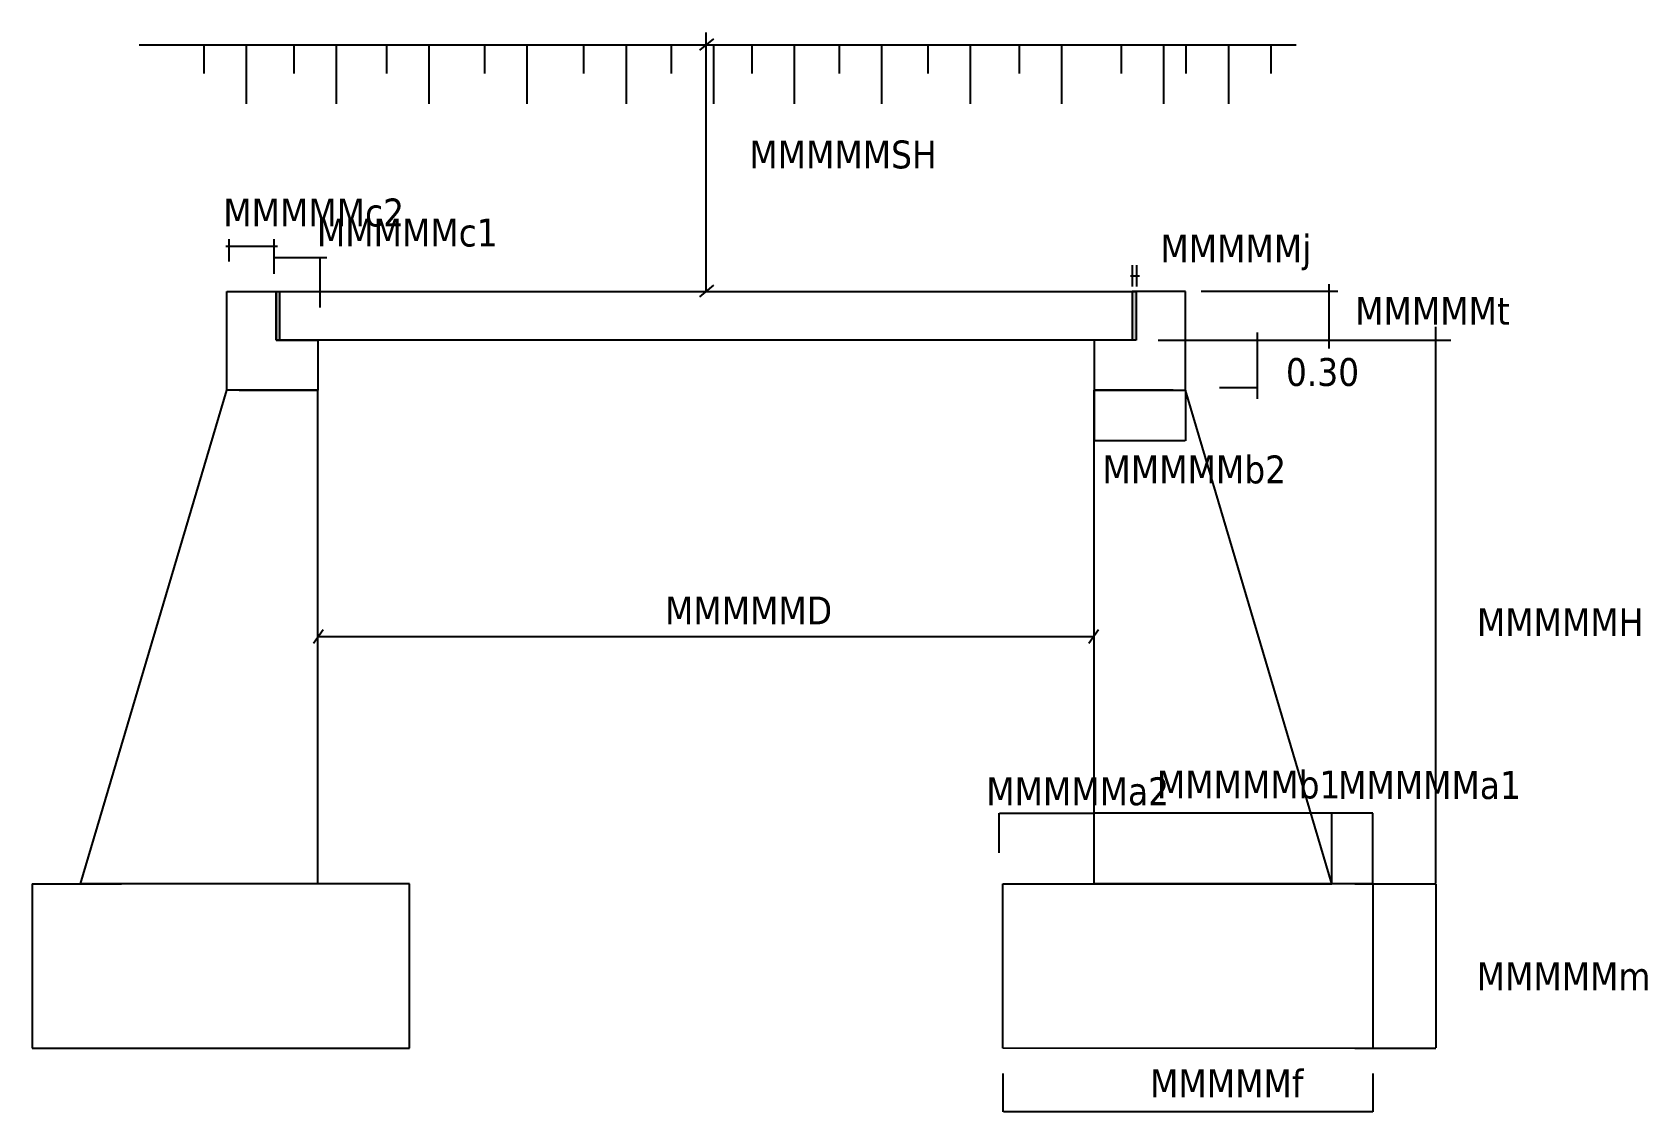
# Model space of a CAD drawing. Header units: millimetres. Extents: x 206497 to 221227, y 122348 to 132187.
import ezdxf

# ---------------------------------------------------------------- set-up
doc = ezdxf.new("R2010")
doc.units = ezdxf.units.MM
doc.layers.add('text', color=7, linetype='Continuous', lineweight=15)
doc.styles.add('tahoma', font='tahoma.ttf')

msp = doc.modelspace()

# ---------------------------------------------------------------- hatches: boundary and pattern name
at = {"layer": 'text', "lineweight": -3}
h = msp.add_hatch(color=256, dxfattribs=at)
h.dxf.hatch_style = 1
h.paths.add_polyline_path([(208750, 129826), (208720, 129826), (208720, 129380), (208750, 129380)])
h.paths.add_polyline_path([(216563, 129826), (216525, 129826), (216525, 129380), (216563, 129380)])

# ---------------------------------------------------------------- linework, layer by layer
for p, q in [((212709, 132128), (212582, 132024)), ((212641, 129826), (212641, 132187)), ((207473, 132073), (218021, 132073)), ((208060, 132073), (208060, 131813)), ((208446, 132073), (208446, 131536)), ((208881, 132073), (208881, 131813)), ((209267, 132073), (209267, 131536)), ((209726, 132073), (209726, 131813)), ((210112, 132073), (210112, 131536)), ((210619, 132073), (210619, 131813)), ((211005, 132073), (211005, 131536)), ((211524, 132073), (211524, 131813)), ((211911, 132073), (211911, 131536)), ((212321, 132073), (212321, 131813)), ((212707, 132073), (212707, 131536)), ((213057, 132073), (213057, 131813)), ((213443, 132073), (213443, 131536)), ((213854, 132073), (213854, 131813)), ((214240, 132073), (214240, 131536)), ((214663, 132073), (214663, 131813)), ((215049, 132073), (215049, 131536)), ((215495, 132073), (215495, 131813)), ((215882, 132073), (215882, 131536)), ((216425, 132073), (216425, 131813)), ((216811, 132073), (216811, 131536)), ((217016, 132073), (217016, 131813)), ((217403, 132073), (217403, 131536)), ((217789, 132073), (217789, 131813)), ((208262, 130239), (208732, 130239)), ((208288, 130301), (208288, 130098)), ((208701, 130301), (208701, 130098)), ((208701, 130134), (209182, 130134)), ((208701, 130098), (208701, 129987)), ((209120, 130134), (209120, 129679)), ((216529, 129871), (216529, 130066)), ((216567, 129871), (216567, 130066)), ((216510, 129967), (216593, 129967)), ((208270, 128926), (208270, 129826)), ((208270, 129826), (208720, 129826)), ((208720, 129826), (208720, 129380)), ((208720, 129380), (208720, 129826)), ((208720, 129826), (216563, 129826)), ((208720, 129826), (208750, 129826)), ((208750, 129826), (208750, 129380)), ((212709, 129882), (212582, 129777)), ((216563, 129826), (216525, 129826)), ((216525, 129826), (216525, 129380)), ((216563, 129826), (216563, 129380)), ((217013, 129826), (216563, 129826)), ((216563, 129826), (216563, 129380)), ((217013, 128926), (217013, 129826)), ((217155, 129829), (218400, 129829)), ((218318, 129892), (218318, 129304)), ((219295, 129383), (219295, 129503)), ((208720, 129380), (209102, 129380)), ((216563, 129380), (208720, 129380)), ((209102, 129380), (209102, 128926)), ((216563, 129380), (216180, 129380)), ((216180, 129380), (216180, 128926)), ((216763, 129380), (219433, 129380)), ((217665, 129451), (217665, 128847)), ((219296, 124430), (219296, 129376)), ((206937, 124426), (208270, 128926)), ((209102, 128926), (208270, 128926)), ((208383, 128926), (209102, 128926)), ((209102, 124426), (209102, 128926)), ((216180, 124426), (216180, 128926)), ((216899, 128926), (216180, 128926)), ((216180, 128926), (217013, 128926)), ((216180, 128925), (216180, 128464)), ((218346, 124426), (217013, 128926)), ((217013, 128925), (217013, 128464)), ((217665, 128947), (217321, 128947)), ((216184, 128466), (217009, 128466)), ((209150, 126742), (209060, 126617)), ((209102, 126533), (209102, 126678)), ((216177, 126676), (209106, 126676)), ((216220, 126742), (216131, 126617)), ((216180, 126533), (216180, 126678)), ((209102, 124773), (209102, 125289)), ((215313, 124707), (215313, 125070)), ((215317, 125068), (216177, 125068)), ((216180, 124707), (216180, 125070)), ((216180, 124427), (216180, 125070)), ((218342, 125068), (216184, 125068)), ((218346, 124427), (218346, 125070)), ((218721, 125069), (218346, 125068)), ((218721, 124426), (218721, 125069)), ((206497, 124426), (206497, 122926)), ((206497, 124426), (207312, 124426)), ((209937, 124426), (206937, 124426)), ((209937, 122926), (209937, 124426)), ((215346, 122926), (215346, 124426)), ((215346, 124426), (218346, 124426)), ((218721, 124426), (216180, 124426)), ((218346, 124426), (217971, 124426)), ((218557, 124426), (219296, 124426)), ((218558, 124426), (219298, 124426)), ((218721, 124425), (218721, 122925)), ((219294, 124422), (219294, 122930)), ((206497, 122926), (209937, 122926)), ((218721, 122925), (215346, 122926)), ((218557, 122926), (219296, 122926)), ((215348, 122697), (215348, 122348)), ((218721, 122697), (218721, 122348)), ((215352, 122350), (218721, 122350))]:
    msp.add_line(p, q, dxfattribs=at)
for points in [[(219295, 129822), (219296, 129822), (219295, 129826)], [(219295, 129383), (219296, 129383), (219295, 129380)], [(219295, 129376), (219297, 129376), (219296, 129380)], [(216184, 128466), (216184, 128465), (216180, 128466)], [(217009, 128466), (217009, 128465), (217013, 128466)], [(209106, 126677), (209106, 126676), (209102, 126676)], [(216177, 126677), (216177, 126676), (216180, 126676)], [(209106, 125288), (209106, 125287), (209102, 125287)], [(215317, 125069), (215317, 125068), (215313, 125068)], [(216177, 125069), (216177, 125068), (216180, 125068)], [(216184, 125069), (216184, 125068), (216180, 125068)], [(218342, 125069), (218342, 125068), (218346, 125068)], [(219293, 124422), (219295, 124422), (219294, 124426)], [(219295, 124430), (219297, 124430), (219296, 124426)], [(219293, 122930), (219295, 122930), (219294, 122926)], [(215352, 122351), (215352, 122350), (215348, 122350)], [(218354, 122351), (218354, 122350), (218358, 122350)]]:
    msp.add_solid(points, dxfattribs=at)

# ---------------------------------------------------------------- texts
at = {"layer": 'text', "lineweight": -3, "style": 'tahoma'}
for s, p in [('MMMMMSH', (213035, 130947)), ('MMMMMc2', (208238, 130418)), ('MMMMMc1', (209092, 130235)), ('MMMMMj', (216783, 130090)), ('MMMMMt', (218559, 129521)), ('0.30', (217928, 128964)), ('MMMMMb2', (216255, 128076)), ('MMMMMD', (212266, 126790)), ('MMMMMH', (219669, 126683)), ('MMMMMa2', (215195, 125142)), ('MMMMMb1', (216751, 125204)), ('MMMMMa1', (218403, 125199)), ('MMMMMm', (219667, 123456)), ('MMMMMf', (216689, 122479))]:
    msp.add_text(s, height=254.1, dxfattribs=at).set_placement(p)

doc.saveas('drawing.dxf')
